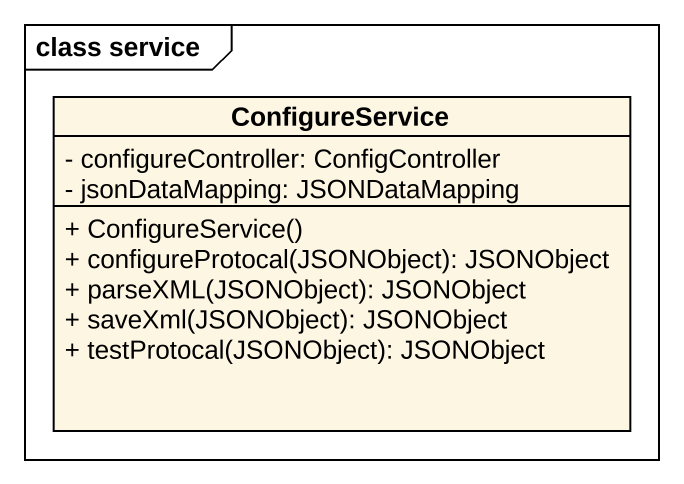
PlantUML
@startuml
mainframe class service
hide circle
hide empty members
skinparam classAttributeIconSize 0
class ConfigureService {
  - configureController: ConfigController
  - jsonDataMapping: JSONDataMapping
  + ConfigureService()
  + configureProtocal(JSONObject): JSONObject
  + parseXML(JSONObject): JSONObject
  + saveXml(JSONObject): JSONObject
  + testProtocal(JSONObject): JSONObject
}
@enduml
